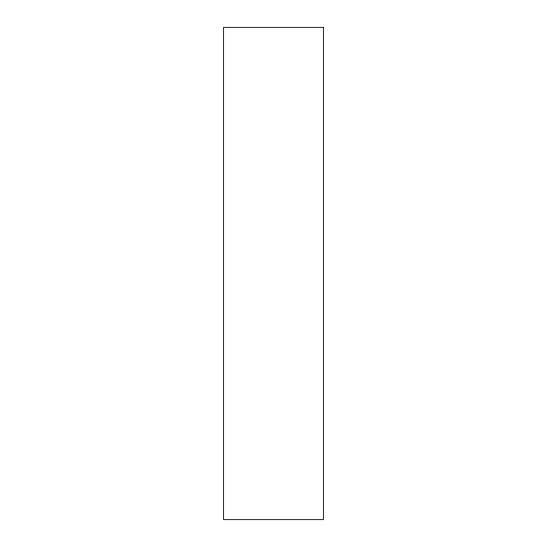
<?xml version="1.0" encoding="UTF-8"?>
<svg xmlns="http://www.w3.org/2000/svg" width="547" height="547" viewBox="0 0 547 547"><rect width="100%" height="100%" fill="white"/><g stroke="black" fill="none" stroke-linecap="round" stroke-linejoin="round"><path stroke-width="0.82" d="M323.38 27.35L223.62 27.35L223.62 519.65L323.38 519.65L323.38 27.35"/></g></svg>
